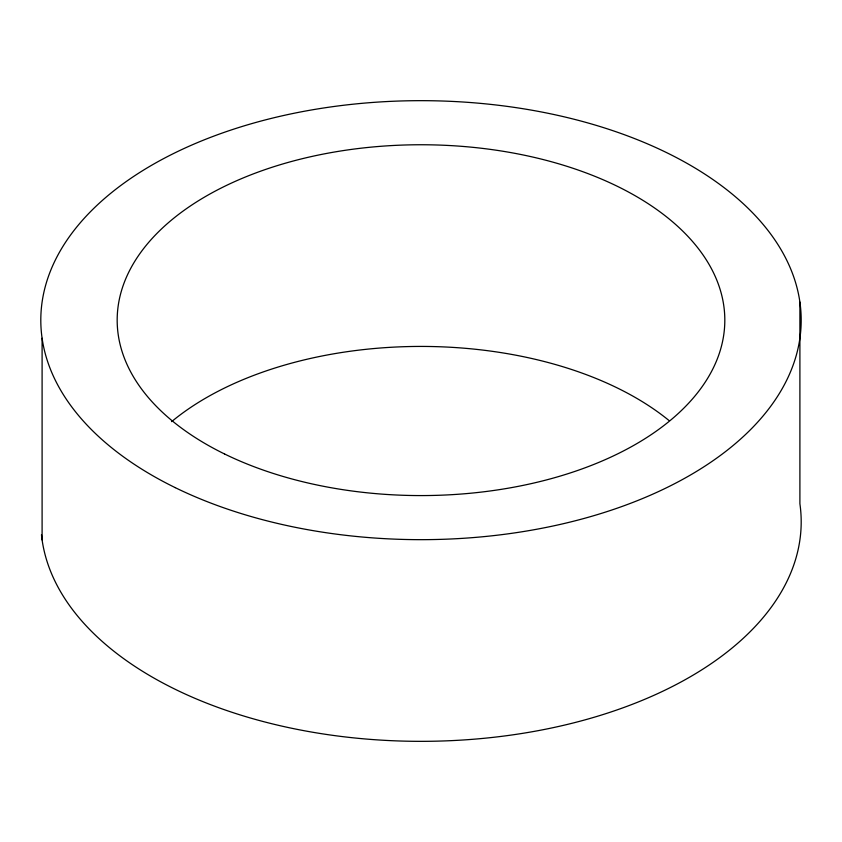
<?xml version="1.0" encoding="UTF-8"?>
<svg xmlns="http://www.w3.org/2000/svg" width="842" height="842" viewBox="0 0 842 842"><rect width="100%" height="100%" fill="white"/><g stroke="black" fill="none" stroke-linecap="round" stroke-linejoin="round"><path stroke-width="1.26" d="M799.9 302.089L799.9 503.758A380.195 219.499 0 0 1 447.839 740.792A380.195 219.499 0 0 1 41.468 534.744M42.1 338.242L42.1 539.911M171.621 421.642A303.815 175.41 0 0 1 668.864 420.4M175.22 487.634A380.195 219.499 0 0 0 795.09 359.323A380.195 219.499 0 0 0 292.69 113.544A380.195 219.499 0 0 0 175.22 487.634M224.593 453.996A303.815 175.41 0 0 0 719.942 351.451A303.815 175.41 0 0 0 318.465 155.044A303.815 175.41 0 0 0 224.593 453.996"/></g></svg>
